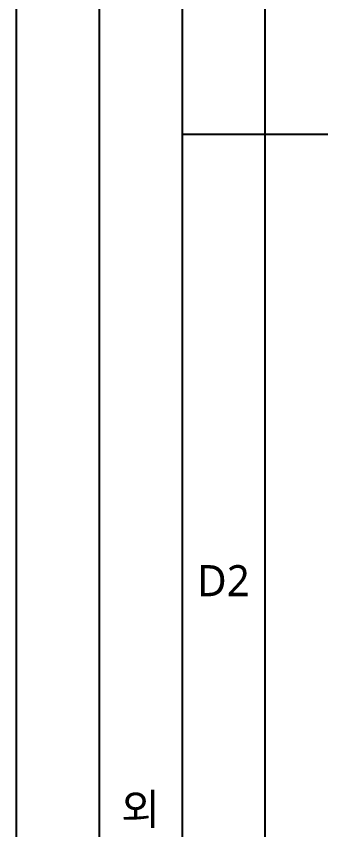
# Model space of a CAD drawing. Extents: x 746174 to 770183, y -129454 to -121400.
# Drawn here: x 763894 to 764628, y -125390 to -123429 of the extents above; entities that cross this region are included whole.
import ezdxf
from ezdxf.enums import TextEntityAlignment as Align

# ---------------------------------------------------------------- set-up
doc = ezdxf.new("R2010")
doc.units = 0
doc.header["$LTSCALE"] = 300
doc.header["$MEASUREMENT"] = 0
for name, color, linetype in [('TBL_7', 7, 'CONTINUOUS'), ('TEXT', 3, 'CONTINUOUS'), ('TXT', 3, 'CONTINUOUS')]:
    doc.layers.add(name, color=color, linetype=linetype)
doc.styles.add('스타일1', font='malgun.ttf')

msp = doc.modelspace()

# ---------------------------------------------------------------- linework, layer by layer
at = {"layer": 'TBL_7', "color": 4}
msp.add_lwpolyline([(763893.8, -129439.2), (768893.8, -129439.2), (768893.8, -121404.7), (763893.8, -121404.7)], close=True, dxfattribs=at)
at = {"layer": 'TXT'}
for p, q in [((764493.8, -121404.7), (764493.8, -129439.2)), ((764093.8, -121804.7), (764093.8, -129439.2)), ((764293.8, -121804.7), (764293.8, -129439.2)), ((764293.8, -123713.3), (768893.6, -123713.3))]:
    msp.add_line(p, q, dxfattribs=at)

# ---------------------------------------------------------------- texts
at = {"layer": 'TEXT', "style": '스타일1'}
for s, p in [('D2', (764393.8, -124789.6)), ('외', (764193.8, -125340.5))]:
    msp.add_text(s, height=75, dxfattribs=at).set_placement(p, align=Align.MIDDLE_CENTER)

doc.saveas('drawing.dxf')
